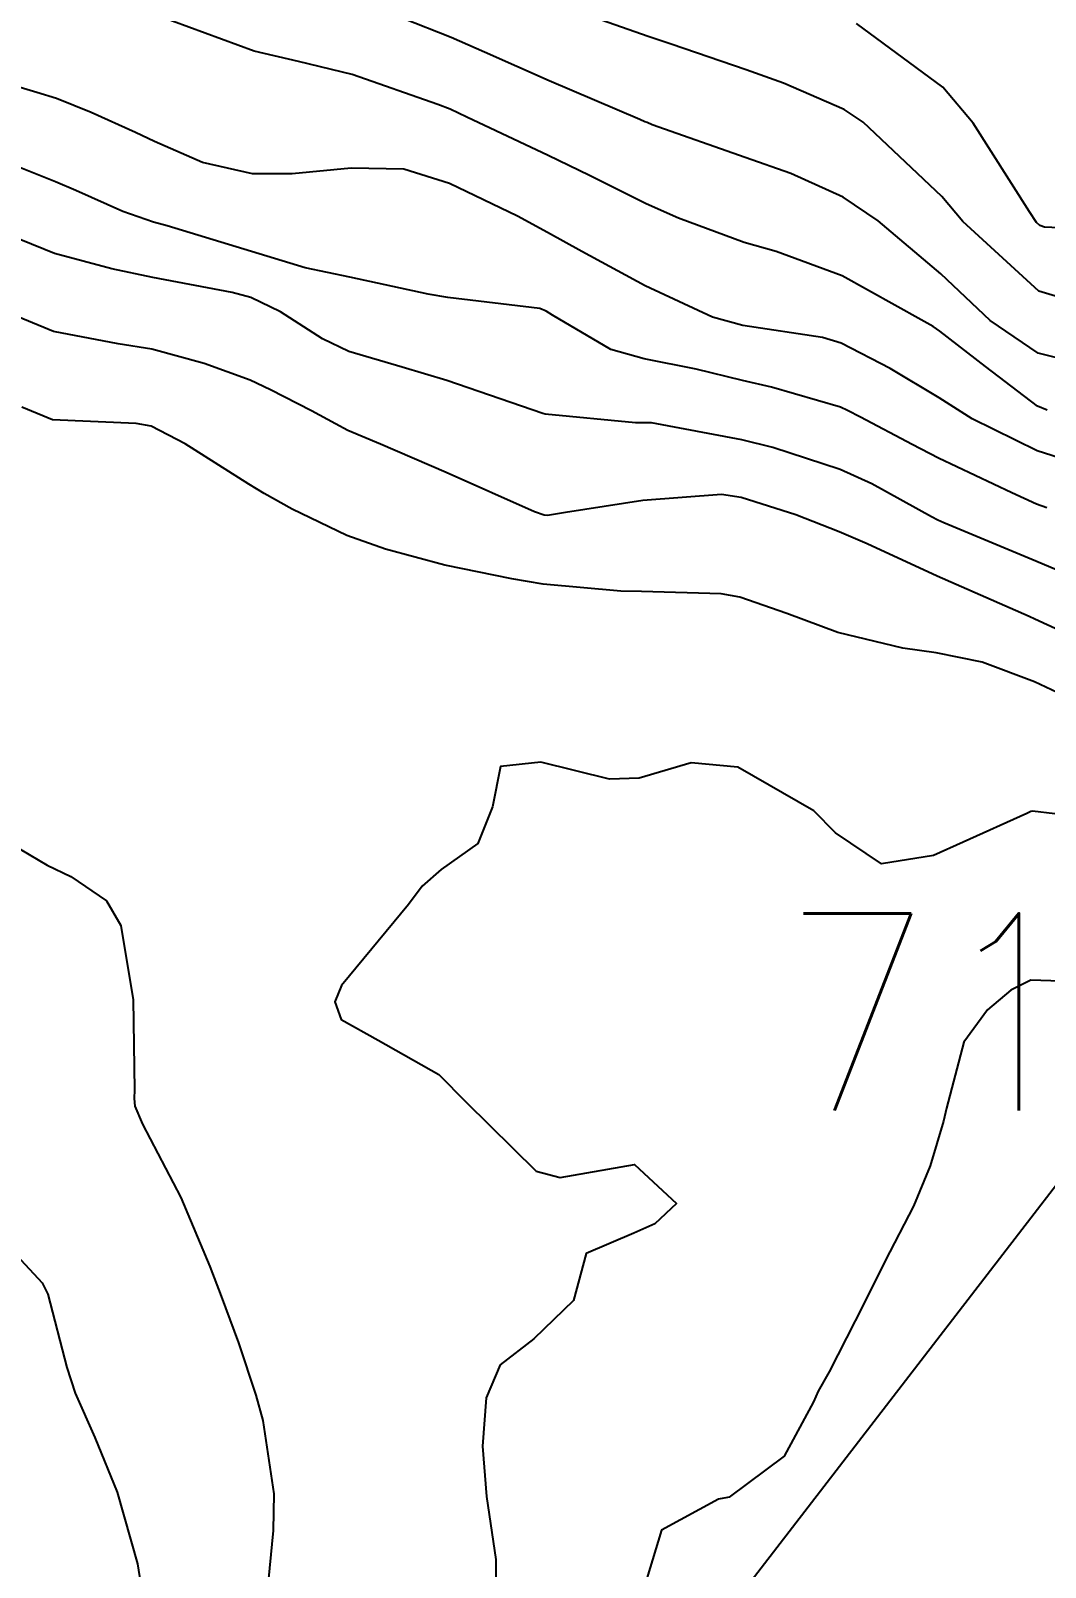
# Model space of a CAD drawing. Header units: metres. Extents: x 298520 to 308411, y 7433745 to 7450750.
# Drawn here: x 302232.48 to 302253.08, y 7441406.79 to 7441437.99 of the extents above; entities that cross this region are included whole.
import ezdxf
from ezdxf.enums import TextEntityAlignment as Align

# ---------------------------------------------------------------- set-up
doc = ezdxf.new("R2010")
doc.units = ezdxf.units.M
doc.header["$LTSCALE"] = 10
doc.linetypes.add('CONTINUO', pattern=[0])
for name, color, linetype in [('Curvas de Nivel 1m', 11, 'Continuous'), ('Curvas de Nivel 5m', 15, 'Continuous'), ('Pontos Cotados', 45, 'Continuous'), ('TEXTO', 45, 'Continuous')]:
    doc.layers.add(name, color=color, linetype=linetype)
doc.styles.add('Style-STANDARD', font='STANDARD.shx')

# ---------------------------------------------------------------- blocks, each defined once
blk = doc.blocks.new('ELVTXT_109')
at = {"layer": 'Pontos Cotados', "linetype": 'Continuous', "style": 'Style-STANDARD'}
for s, height, p in [('715.4', 4, (0, 4)), ('x', 3, (0, 0))]:
    blk.add_text(s, height=height, dxfattribs=at).set_placement(p, align=Align.MIDDLE_CENTER)

msp = doc.modelspace()

# ---------------------------------------------------------------- linework, layer by layer
at = {"layer": 'Curvas de Nivel 1m', "flags": 128}
for points, elevation in [([(302254.024, 7441431.174), (302252.936, 7441431.446), (302251.96, 7441432.11), (302250.957, 7441433.058), (302249.688, 7441434.133), (302248.978, 7441434.612), (302247.916, 7441435.09), (302246.985, 7441435.419), (302245.097, 7441436.084), (302244.992, 7441436.127), (302244.947, 7441436.145), (302244.845, 7441436.192), (302243.004, 7441436.974), (302241.69, 7441437.556), (302241.017, 7441437.853), (302240.02, 7441438.25)], 726), ([(302254.89, 7441432.124), (302252.952, 7441432.704), (302251.407, 7441434.116), (302250.978, 7441434.623), (302249.384, 7441436.136), (302248.995, 7441436.391), (302247.767, 7441436.925), (302247.003, 7441437.2), (302245.484, 7441437.717), (302245.018, 7441437.875), (302244.07, 7441438.204)], 727), ([(302254.971, 7441433.917), (302253.064, 7441434.006), (302252.972, 7441434.034), (302252.903, 7441434.101), (302252.759, 7441434.318), (302251.615, 7441436.114), (302251, 7441436.843), (302249.247, 7441438.138)], 728), ([(302253.961, 7441429.132), (302252.917, 7441429.465), (302251.593, 7441430.113), (302250.927, 7441430.537), (302249.93, 7441431.132), (302248.938, 7441431.649), (302248.556, 7441431.763), (302246.941, 7441432.006), (302246.319, 7441432.176), (302244.952, 7441432.813), (302243.665, 7441433.507), (302242.968, 7441433.898), (302242.359, 7441434.226), (302240.979, 7441434.889), (302240.051, 7441435.18), (302238.982, 7441435.204), (302237.786, 7441435.083), (302236.981, 7441435.088), (302235.967, 7441435.316), (302234.987, 7441435.741), (302234.6, 7441435.927), (302233.705, 7441436.329), (302232.997, 7441436.614), (302232.602, 7441436.741), (302231.006, 7441437.214)], 724), ([(302253.11, 7441428.302), (302252.906, 7441428.38), (302252.401, 7441428.612), (302250.915, 7441429.316), (302250.378, 7441429.589), (302249.326, 7441430.144), (302249.061, 7441430.284), (302248.925, 7441430.348), (302247.52, 7441430.752), (302246.93, 7441430.893), (302245.99, 7441431.122), (302244.934, 7441431.333), (302244.257, 7441431.521), (302243.072, 7441432.218), (302242.944, 7441432.298), (302242.812, 7441432.354), (302240.948, 7441432.572), (302240.548, 7441432.645), (302238.954, 7441432.985), (302238.05, 7441433.181), (302236.961, 7441433.506), (302235.243, 7441434.033), (302234.97, 7441434.105), (302234.348, 7441434.319), (302233.392, 7441434.749), (302232.979, 7441434.924), (302232.032, 7441435.3)], 723), ([(302254.35, 7441426.608), (302252.89, 7441427.222), (302251.018, 7441428.002), (302250.902, 7441428.052), (302250.77, 7441428.122), (302249.558, 7441428.789), (302248.912, 7441429.083), (302247.55, 7441429.53), (302246.918, 7441429.688), (302245.08, 7441430.029), (302244.921, 7441430.032), (302244.756, 7441430.027), (302242.923, 7441430.207), (302242.873, 7441430.221), (302240.929, 7441430.887), (302240.022, 7441431.159), (302238.935, 7441431.481), (302238.403, 7441431.734), (302237.546, 7441432.281), (302236.947, 7441432.572), (302236.564, 7441432.679), (302234.953, 7441432.981), (302234.121, 7441433.157), (302232.96, 7441433.47), (302231.114, 7441434.215)], 722), ([(302254.211, 7441425.425), (302252.872, 7441426.047), (302252.751, 7441426.101), (302250.885, 7441426.918), (302249.464, 7441427.572), (302248.898, 7441427.816), (302248.014, 7441428.159), (302246.906, 7441428.514), (302246.507, 7441428.573), (302244.906, 7441428.455), (302243.337, 7441428.213), (302242.971, 7441428.15), (302242.902, 7441428.154), (302242.704, 7441428.222), (302240.911, 7441429.023), (302239.576, 7441429.594), (302238.919, 7441429.876), (302238.666, 7441430.01), (302238.179, 7441430.271), (302237.343, 7441430.7), (302236.929, 7441430.895), (302235.999, 7441431.233), (302234.935, 7441431.526), (302234.25, 7441431.634), (302232.938, 7441431.883), (302231.801, 7441432.351)], 721), ([(302253.272, 7441422.093), (302252.824, 7441422.142), (302252.786, 7441422.137), (302252.705, 7441422.101), (302251.416, 7441421.515), (302250.814, 7441421.245), (302249.752, 7441421.076), (302248.818, 7441421.706), (302248.378, 7441422.154), (302246.836, 7441423.036), (302245.891, 7441423.125), (302244.832, 7441422.815), (302244.233, 7441422.798), (302242.837, 7441423.143), (302242.014, 7441423.049), (302241.857, 7441422.23), (302241.559, 7441421.489), (302240.81, 7441420.959), (302240.428, 7441420.622), (302240.146, 7441420.247), (302238.786, 7441418.603), (302238.649, 7441418.271), (302238.778, 7441417.912), (302239.533, 7441417.497), (302240.761, 7441416.796), (302241.317, 7441416.234), (302242.739, 7441414.838), (302243.23, 7441414.705), (302244.741, 7441414.97), (302245.594, 7441414.181), (302245.148, 7441413.764), (302244.724, 7441413.578), (302243.755, 7441413.166), (302243.502, 7441412.208), (302242.695, 7441411.43), (302242.01, 7441410.906), (302241.728, 7441410.23), (302241.651, 7441409.253), (302241.73, 7441408.229), (302241.922, 7441406.949), (302241.915, 7441406.227)], 719), ([(302253.394, 7441418.696), (302252.789, 7441418.716), (302252.38, 7441418.511), (302251.91, 7441418.109), (302251.429, 7441417.457), (302251.074, 7441416.117), (302251.017, 7441415.85), (302250.741, 7441414.941), (302250.402, 7441414.125), (302249.832, 7441413.018), (302249.393, 7441412.14), (302248.689, 7441410.762), (302248.471, 7441410.367), (302248.373, 7441410.153), (302247.78, 7441409.051), (302246.663, 7441408.215), (302246.626, 7441408.208), (302246.444, 7441408.172), (302245.288, 7441407.549), (302244.872, 7441406.188)], 718), ([(302231.045, 7441414.357), (302232.706, 7441412.567), (302232.824, 7441412.338), (302233.207, 7441410.851), (302233.38, 7441410.33), (302233.778, 7441409.428), (302234.233, 7441408.316), (302234.641, 7441406.862), (302234.729, 7441406.309)], 721)]:
    msp.add_lwpolyline(points, dxfattribs=dict(at, elevation=elevation))
at = {"layer": 'Curvas de Nivel 5m', "flags": 128}
for points, elevation in [([(302253.116, 7441430.288), (302252.926, 7441430.372), (302251.867, 7441431.177), (302250.941, 7441431.893), (302250.803, 7441431.984), (302250.562, 7441432.124), (302248.956, 7441433.015), (302247.616, 7441433.508), (302246.966, 7441433.691), (302245.633, 7441434.183), (302244.976, 7441434.48), (302243.825, 7441435.051), (302242.985, 7441435.456), (302241.335, 7441436.237), (302240.995, 7441436.396), (302240.745, 7441436.495), (302239.006, 7441437.1), (302237.916, 7441437.369), (302237.012, 7441437.577), (302235.023, 7441438.31)], 725), ([(302253.322, 7441424.557), (302252.86, 7441424.771), (302251.802, 7441425.172), (302250.865, 7441425.361), (302250.191, 7441425.455), (302248.869, 7441425.775), (302247.83, 7441426.16), (302246.878, 7441426.493), (302246.497, 7441426.555), (302244.879, 7441426.606), (302244.461, 7441426.615), (302242.881, 7441426.753), (302242.248, 7441426.861), (302240.886, 7441427.143), (302239.678, 7441427.465), (302238.895, 7441427.746), (302237.785, 7441428.277), (302237.214, 7441428.594), (302236.908, 7441428.785), (302235.615, 7441429.604), (302234.919, 7441429.961), (302234.619, 7441430.014), (302232.92, 7441430.092), (302232.292, 7441430.346)], 720), ([(302231.156, 7441422.02), (302232.81, 7441421.046), (302233.292, 7441420.817), (302234.016, 7441420.322), (302234.307, 7441419.826), (302234.555, 7441418.313), (302234.584, 7441416.484), (302234.579, 7441416.313), (302234.592, 7441416.153), (302234.748, 7441415.789), (302235.525, 7441414.302), (302236.11, 7441412.898), (302236.343, 7441412.294), (302236.694, 7441411.352), (302237.05, 7441410.286), (302237.191, 7441409.771), (302237.412, 7441408.283), (302237.396, 7441407.538), (302237.28, 7441406.284)], 720)]:
    msp.add_lwpolyline(points, dxfattribs=dict(at, elevation=elevation))
at = {"layer": 'TEXTO', "linetype": 'CONTINUO'}
msp.add_polyline3d([(302254.193, 7441415.707, 0), (302137.118, 7441263.798, 0)], dxfattribs=at)

# ---------------------------------------------------------------- block references
at = {"layer": 'Pontos Cotados', "linetype": 'Continuous'}
msp.add_blockref('ELVTXT_109', (302254.733, 7441414.07, 715.35), dxfattribs=at)

doc.saveas('drawing.dxf')
